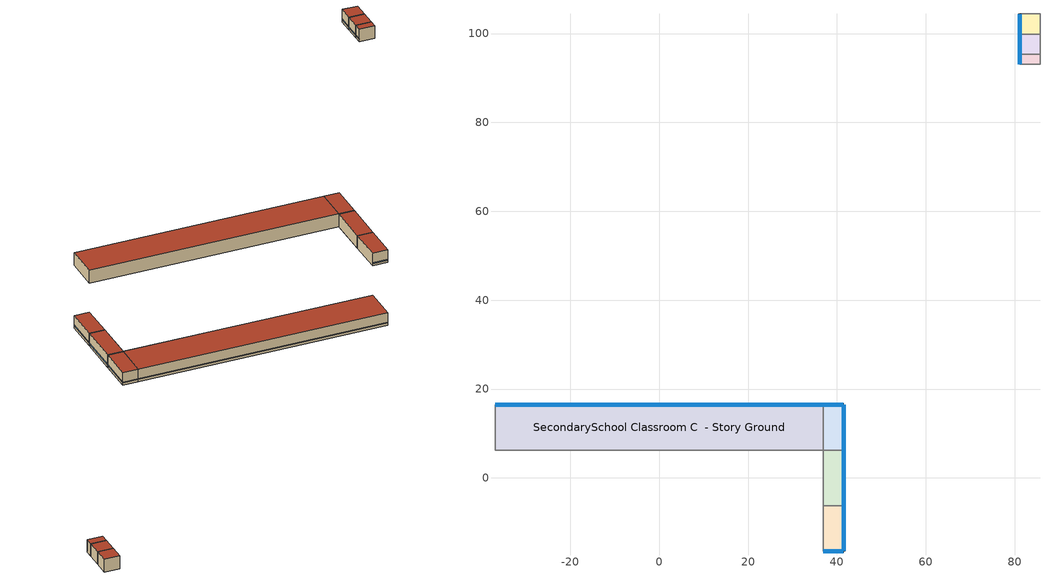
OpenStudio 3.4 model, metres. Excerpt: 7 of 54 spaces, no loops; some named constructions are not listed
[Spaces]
SecondarySchool Classroom C  - Story Ground
 floor ground (Foundation F 126 Perim 7388 Area 75686): -36.94,6.23 -36.94,16.47 36.94,16.47 36.94,6.23 z0
 wall outside: 36.94,16.47 -36.94,16.47 z0:3.96
 wall to SecondarySchool Classroom C end_a - Story Ground: -36.94,16.47 -36.94,6.23 z0:3.96
 wall to SecondarySchool Classroom C end_b - Story Ground: 36.94,6.23 36.94,16.47 z0:3.96
 wall to SecondarySchool Corridor B  - Story Ground: -36.94,6.23 36.94,6.23 z0:3.96
 window (Window U-1.01 SHGC 0.74): 36.92,16.47 -36.92,16.47 z0.76:1
 roof outside: 36.94,6.23 36.94,16.47 -36.94,16.47 -36.94,6.23 z3.96
SecondarySchool Classroom A end_b - Story Ground
 floor ground (Foundation F 126 Perim 1482 Area 4684): 36.94,-16.47 36.94,-6.23 41.51,-6.23 41.51,-16.47 z0
 wall outside: 36.94,-16.47 41.51,-16.47 41.51,-6.23 z0:3.96
 wall to SecondarySchool Classroom A  - Story Ground: 36.94,-6.23 36.94,-16.47 z0:3.96
 wall to SecondarySchool Corridor B end_b - Story Ground: 41.51,-6.23 36.94,-6.23 z0:3.96
 window (Window U-1.01 SHGC 0.74): 36.97,-16.47 41.49,-16.47 / 41.51,-16.44 41.51,-6.25 z0.76:1
 roof outside: 41.51,-16.47 41.51,-6.23 36.94,-6.23 36.94,-16.47 z3.96
SecondarySchool Corridor B end_b - Story Ground
 floor ground (Foundation F 126 Perim 1245 Area 5693): 36.94,-6.23 36.94,6.23 41.51,6.23 41.51,-6.23 z0
 wall outside: 41.51,-6.23 41.51,6.23 z0:3.96
 wall to SecondarySchool Corridor B  - Story Ground: 36.94,6.23 36.94,-6.23 z0:3.96
 wall to SecondarySchool Classroom C end_b - Story Ground: 41.51,6.23 36.94,6.23 z0:3.96
 window (Window U-1.01 SHGC 0.74): 41.51,-6.2 41.51,6.2 z0.76:1
 roof outside: 41.51,-6.23 41.51,6.23 36.94,6.23 36.94,-6.23 z3.96
SecondarySchool Classroom C end_b - Story Ground
 floor ground (Foundation F 126 Perim 1482 Area 4684): 36.94,6.23 36.94,16.47 41.51,16.47 41.51,6.23 z0
 wall outside: 41.51,6.23 41.51,16.47 36.94,16.47 z0:3.96
 window (Window U-1.01 SHGC 0.74): 41.49,16.47 36.97,16.47 / 41.51,6.25 41.51,16.44 z0.76:1
 roof outside: 41.51,6.23 41.51,16.47 36.94,16.47 36.94,6.23 z3.96
SecondarySchool Kitchen C  - Story Ground
 floor ground (Foundation F 126 Perim 233 Area 1064): 85.71,93.05 81.14,93.05 81.14,95.37 85.71,95.37 z0
 wall outside: 81.14,95.37 81.14,93.05 z0:3.96
 wall to SecondarySchool Classroom C  - Story Ground 1: 81.14,93.05 85.71,93.05 z0:3.96
 wall to SecondarySchool Lobby C  - Story Ground: 85.71,95.37 81.14,95.37 z0:3.96
 wall to SecondarySchool Kitchen B  - Story Ground: 85.71,93.05 85.71,95.37 z0:3.96
 window (Window U-1.01 SHGC 0.74): 81.14,95.35 81.14,93.07 z0.76:1.01
 roof outside: 85.71,95.37 81.14,95.37 81.14,93.05 85.71,93.05 z3.96
SecondarySchool Lobby C  - Story Ground
 floor ground (Foundation F 126 Perim 453 Area 207): 85.71,95.37 81.14,95.37 81.14,99.9 85.71,99.9 z0
 wall outside: 81.14,99.9 81.14,95.37 z0:3.96
 wall to SecondarySchool Restroom C  - Story Ground: 85.71,99.9 81.14,99.9 z0:3.96
 wall to SecondarySchool Lobby B  - Story Ground: 85.71,95.37 85.71,99.9 z0:3.96
 window (Window U-1.01 SHGC 0.74): 81.14,99.88 81.14,95.4 z0.76:1
 roof outside: 85.71,99.9 81.14,99.9 81.14,95.37 85.71,95.37 z3.96
SecondarySchool Restroom C  - Story Ground
 floor ground (Foundation F 126 Perim 453 Area 207): 85.71,99.9 81.14,99.9 81.14,104.43 85.71,104.43 z0
 wall outside: 81.14,104.43 81.14,99.9 z0:3.96
 wall to SecondarySchool Cafeteria C  - Story Ground: 85.71,104.43 81.14,104.43 z0:3.96
 wall to SecondarySchool Restroom B  - Story Ground: 85.71,99.9 85.71,104.43 z0:3.96
 window (Window U-1.01 SHGC 0.74): 81.14,104.4 81.14,99.93 z0.76:1
 roof outside: 85.71,104.43 81.14,104.43 81.14,99.9 85.71,99.9 z3.96
[Schedule:Day]
Clothing Schedule Default Winter Clothes; Education_School BLDG_LIGHT_EndUseData Summer Design Day; Education_School BLDG_EQUIP_EndUseData Summer Design Day: 24, 0, 1
Clothing Schedule Summer Clothes: 24, 0, 0.5
Air Velocity Schedule Default: 24, 0, 0.2
Work Efficiency Schedule Default; SecondarySchool Auditorium Occ Winter Design Day; Education_School BLDG_LIGHT_EndUseData Winter Design Day; Education_School BLDG_EQUIP_EndUseData Winter Design Day; SecondarySchool Bldg Occ Winter Design Day; SecondarySchool Gym Occ Winter Design Day: 24, 0, 0
SecondarySchool Auditorium Occ Default; SecondarySchool Auditorium Occ Wkdy Day: Yes, 5, 0, 0, 5, 10, 0.0104167, 5, 20, 0.0208333, 5, 30, 0.03125, 5, 40, 0.0416667, 5, 50, 0.0520833, 6, 0, 0.0625, 6, 10, 0.0729167, 6, 20, 0.0833333, 6, 30, 0.09375, 6, 40, 0.104167, 6, 50, 0.114583, 7, 0, 0.125, 7, 10, 0.135417, 7, 20, 0.145833, 7, 30, 0.15625, 7, 40, 0.166667, 7, 50, 0.177083, 8, 0, 0.1875, 8, 10, 0.197917, 8, 20, 0.208333, 8, 30, 0.21875, 8, 40, 0.229167, 8, 50, 0.239583, 9, 0, 0.25, 12, 52, 0.25, 13, 2, 0.308333, 13, 12, 0.366667, 13, 22, 0.425, 13, 32, 0.483333, 13, 42, 0.541667, 13, 52, 0.6, 14, 2, 0.658333, 14, 12, 0.716667, 14, 22, 0.775, 14, 32, 0.833333, 14, 42, 0.891667, 14, 52, 0.95, 15, 2, 0.874444, 15, 12, 0.798889, 15, 22, 0.723333, 15, 32, 0.647778, 15, 42, 0.572222, 15, 52, 0.496667, 16, 2, 0.421111, 16, 12, 0.345556, 16, 22, 0.27, 16, 32, 0.194444, 16, 42, 0.118889, 16, 45, 0.1, 17, 15, 0.1, 17, 25, 0.0944444, 17, 35, 0.0888889, 17, 45, 0.0833333, 17, 55, 0.0777778, 18, 5, 0.0722222, 18, 15, 0.0666667, 18, 25, 0.0611111, 18, 35, 0.0555556, 18, 45, 0.05, 18, 55, 0.0444444, 19, 5, 0.0388889, 19, 15, 0.0333333, 19, 25, 0.0277778, 19, 35, 0.0222222, 19, 45, 0.0166667, 19, 55, 0.0111111, 20, 5, 0.00555556, 20, 15, 0, 24, 0, 0
SecondarySchool Auditorium Occ Summer Design Day: 8, 0, 0, 17, 0, 0.15, 19, 0, 0.35, 24, 0, 0
SecondarySchool Auditorium Occ Wkdy|SmrDsn Day: Yes, 5, 0, 0, 5, 10, 0.00625, 5, 20, 0.0125, 5, 30, 0.01875, 5, 40, 0.025, 5, 50, 0.03125, 6, 0, 0.0375, 6, 10, 0.04375, 6, 20, 0.05, 6, 30, 0.05625, 6, 40, 0.0625, 6, 50, 0.06875, 7, 0, 0.075, 7, 10, 0.08125, 7, 20, 0.0875, 7, 30, 0.09375, 7, 40, 0.1, 7, 50, 0.10625, 8, 0, 0.1125, 8, 10, 0.11875, 8, 20, 0.125, 8, 30, 0.13125, 8, 40, 0.1375, 8, 50, 0.14375, 9, 0, 0.15, 14, 52, 0.15, 15, 2, 0.167778, 15, 12, 0.185556, 15, 22, 0.203333, 15, 32, 0.221111, 15, 42, 0.238889, 15, 52, 0.256667, 16, 2, 0.274444, 16, 12, 0.292222, 16, 22, 0.31, 16, 32, 0.327778, 16, 42, 0.345556, 16, 45, 0.35, 16, 55, 0.320833, 17, 5, 0.291667, 17, 15, 0.2625, 17, 25, 0.233333, 17, 35, 0.204167, 17, 45, 0.175, 17, 55, 0.145833, 18, 5, 0.116667, 18, 15, 0.0875, 18, 25, 0.0583333, 18, 35, 0.0291667, 18, 45, 0, 24, 0, 0
SecondarySchool Auditorium Occ Wknd Day; SecondarySchool Auditorium Occ Wknd Day 1; SecondarySchool Auditorium Occ Wknd Day 2; SecondarySchool Bldg Occ Wknd Day; SecondarySchool Bldg Occ Wknd Day 1; SecondarySchool Bldg Occ Wknd Day 2; SecondarySchool Gym Occ Wknd Day; SecondarySchool Gym Occ Wknd Day 1; SecondarySchool Gym Occ Wknd Day 2: Yes, 7, 30, 0, 24, 0, 0
SecondarySchool Activity Default: Yes, 24, 0, 120
SecondarySchool Activity Winter Design Day; SecondarySchool Activity Summer Design Day: 24, 0, 120
Education_School BLDG_LIGHT_EndUseData Default: Yes, 0, 5, 0.122181, 0, 15, 0.122113, 0, 25, 0.122065, 0, 35, 0.122017, 0, 45, 0.121969, 0, 55, 0.121921, 1, 5, 0.121873, 1, 15, 0.121825, 1, 25, 0.121777, 1, 30, 0.121753, 1, 40, 0.121853, 1, 50, 0.121952, 2, 0, 0.122052, 2, 9, 0.122152, 2, 19, 0.122251, 2, 29, 0.122351, 2, 30, 0.122351, 2, 39, 0.122389, 2, 49, 0.122427, 2, 59, 0.122465, 3, 9, 0.122503, 3, 19, 0.122542, 3, 29, 0.12258, 3, 30, 0.12258, 3, 39, 0.125478, 3, 49, 0.128376, 3, 59, 0.131274, 4, 9, 0.134172, 4, 19, 0.13707, 4, 30, 0.139968, 4, 40, 0.154908, 4, 50, 0.169849, 5, 0, 0.18479, 5, 10, 0.199731, 5, 20, 0.214671, 5, 30, 0.229612, 5, 40, 0.263895, 5, 50, 0.298178, 6, 0, 0.332461, 6, 10, 0.366744, 6, 20, 0.401027, 6, 30, 0.43531, 6, 40, 0.462104, 6, 50, 0.488899, 7, 0, 0.515694, 7, 10, 0.542488, 7, 20, 0.569283, 7, 30, 0.596078, 7, 40, 0.598316, 7, 50, 0.600555, 8, 0, 0.602794, 8, 9, 0.605033, 8, 19, 0.607272, 8, 29, 0.609511, 8, 30, 0.609511, 8, 39, 0.617382, 8, 49, 0.625254, 8, 59, 0.633125, 9, 9, 0.640997, 9, 19, 0.648868, 9, 29, 0.65674, 9, 30, 0.65674, 9, 39, 0.653466, 9, 49, 0.650191, 9, 59, 0.646917, 10, 9, 0.643643, 10, 19, 0.640369, 10, 22, 0.63955, 10, 32, 0.639909, 10, 42, 0.640268, 10, 52, 0.640627, 11, 2, 0.640987, 11, 12, 0.641346, 11, 22, 0.641705, 11, 32, 0.640977, 11, 42, 0.640248, 11, 52, 0.63952, 12, 2, 0.638792, 12, 12, 0.638063, 12, 22, 0.637335, 12, 32, 0.631651, 12, 42, 0.625967, 12, 52, 0.620283, 13, 2, 0.614599, 13, 12, 0.608915, 13, 22, 0.603231, 13, 32, 0.593484, 13, 42, 0.583736, 13, 52, 0.573989, 14, 2, 0.564241, 14, 12, 0.554494, 14, 22, 0.544746, 14, 32, 0.529291, 14, 42, 0.513836, 14, 52, 0.498381, 15, 2, 0.482926, 15, 12, 0.467471, 15, 22, 0.452016, 15, 32, 0.444642, 15, 42, 0.437267, 15, 52, 0.429893, 16, 2, 0.422519, 16, 12, 0.415144, 16, 22, 0.40777, 16, 32, 0.402402, 16, 42, 0.397034, 16, 52, 0.391666, 17, 2, 0.386297, 17, 12, 0.380929, 17, 15, 0.379587, 17, 25, 0.364045, 17, 35, 0.348504, 17, 45, 0.332962, 17, 55, 0.31742, 18, 5, 0.301878, 18, 15, 0.286336, 18, 25, 0.279334, 18, 35, 0.272332, 18, 45, 0.26533, 18, 55, 0.258328, 19, 5, 0.251326, 19, 15, 0.244324, 19, 25, 0.234621, 19, 35, 0.224919, 19, 45, 0.215216, 19, 55, 0.205513, 20, 5, 0.19581, 20, 15, 0.186107, 20, 25, 0.17572, 20, 35, 0.165333, 20, 45, 0.154947, 20, 55, 0.14456, 21, 5, 0.134173, 21, 15, 0.123786, 21, 25, 0.123601, 21, 35, 0.123416, 21, 45, 0.123231, 21, 55, 0.123046, 22, 5, 0.122861, 22, 15, 0.122676, 22, 25, 0.12265, 22, 35, 0.122624, 22, 45, 0.122598, 22, 55, 0.122572, 23, 5, 0.122546, 23, 15, 0.12252, 23, 25, 0.122453, 23, 35, 0.122385, 23, 45, 0.122317, 23, 55, 0.122249, 24, 0, 0.122181
Education_School BLDG_LIGHT_EndUseData Sat Day; Education_School BLDG_LIGHT_EndUseData Sat Day 2: Yes, 0, 10, 0.273519, 0, 20, 0.272717, 0, 30, 0.271915, 0, 40, 0.271113, 0, 49, 0.270311, 0, 59, 0.269508, 1, 0, 0.269508, 1, 9, 0.269568, 1, 10, 0.269526, 1, 19, 0.269577, 1, 20, 0.269544, 1, 30, 0.269585, 1, 40, 0.269594, 1, 50, 0.269602, 2, 0, 0.269614, 2, 9, 0.269667, 2, 19, 0.26972, 2, 29, 0.269773, 2, 39, 0.269826, 2, 49, 0.269879, 2, 59, 0.269932, 3, 0, 0.269932, 3, 9, 0.269671, 3, 19, 0.26968, 3, 29, 0.269688, 3, 39, 0.269697, 3, 49, 0.269706, 3, 59, 0.269714, 4, 0, 0.269665, 4, 9, 0.269723, 4, 10, 0.269641, 4, 19, 0.269731, 4, 20, 0.269618, 4, 29, 0.26974, 4, 30, 0.269594, 4, 39, 0.269749, 4, 40, 0.26957, 4, 49, 0.269757, 4, 50, 0.269547, 5, 0, 0.269523, 5, 10, 0.2691, 5, 20, 0.268677, 5, 30, 0.268253, 5, 40, 0.26783, 5, 50, 0.267407, 6, 0, 0.269817, 6, 10, 0.269826, 6, 20, 0.269835, 6, 30, 0.269843, 6, 40, 0.269852, 6, 50, 0.26986, 7, 0, 0.269869, 7, 10, 0.269877, 7, 20, 0.269886, 7, 30, 0.269895, 7, 40, 0.269903, 7, 50, 0.269912, 8, 0, 0.26992, 8, 9, 0.266686, 8, 10, 0.269929, 8, 19, 0.26662, 8, 20, 0.269938, 8, 29, 0.266554, 8, 30, 0.269946, 8, 39, 0.266488, 8, 40, 0.269955, 8, 49, 0.266422, 8, 50, 0.269963, 8, 59, 0.266356, 9, 0, 0.269972, 9, 9, 0.26645, 9, 10, 0.269981, 9, 19, 0.266543, 9, 20, 0.269989, 9, 29, 0.266636, 9, 30, 0.269998, 9, 39, 0.270006, 9, 49, 0.270015, 9, 59, 0.270024, 10, 0, 0.266916, 10, 9, 0.270032, 10, 19, 0.270041, 10, 29, 0.270049, 10, 39, 0.270058, 10, 49, 0.270067, 10, 59, 0.270075, 11, 9, 0.270084, 11, 19, 0.270092, 11, 29, 0.270101, 11, 39, 0.27011, 11, 49, 0.270118, 11, 59, 0.270127, 12, 9, 0.270135, 12, 19, 0.270144, 12, 29, 0.270152, 12, 39, 0.270161, 12, 49, 0.27017, 12, 59, 0.270178, 13, 9, 0.270187, 13, 19, 0.270195, 13, 29, 0.270204, 13, 39, 0.270213, 13, 49, 0.270221, 13, 59, 0.27023, 14, 9, 0.270238, 14, 19, 0.270247, 14, 29, 0.270256, 14, 39, 0.270264, 14, 49, 0.270273, 14, 59, 0.270281, 15, 9, 0.27029, 15, 19, 0.270299, 15, 29, 0.270307, 15, 39, 0.270316, 15, 49, 0.270324, 15, 59, 0.270333, 16, 0, 0.270333, 16, 10, 0.271703, 16, 20, 0.273074, 16, 30, 0.274444, 16, 40, 0.275815, 16, 50, 0.277185, 17, 0, 0.278556, 17, 10, 0.281455, 17, 20, 0.284354, 17, 30, 0.287253, 17, 40, 0.290153, 17, 50, 0.293052, 18, 0, 0.295951, 18, 10, 0.295727, 18, 20, 0.295502, 18, 30, 0.295278, 18, 40, 0.295053, 18, 50, 0.294829, 19, 0, 0.294604, 19, 10, 0.293573, 19, 20, 0.292541, 19, 30, 0.291509, 19, 40, 0.290478, 19, 50, 0.289446, 20, 0, 0.288414, 20, 10, 0.287929, 20, 20, 0.287444, 20, 30, 0.286958, 20, 40, 0.286473, 20, 50, 0.285988, 21, 0, 0.285502, 21, 10, 0.284543, 21, 20, 0.283585, 21, 30, 0.282626, 21, 40, 0.281667, 21, 50, 0.280708, 22, 0, 0.27975, 22, 10, 0.279266, 22, 20, 0.278782, 22, 30, 0.278298, 22, 40, 0.277814, 22, 50, 0.27733, 23, 0, 0.276846, 23, 10, 0.276425, 23, 20, 0.276004, 23, 30, 0.275584, 23, 40, 0.275163, 23, 50, 0.274742, 24, 0, 0.274322
Education_School BLDG_LIGHT_EndUseData Sat Day 1: Yes, 0, 10, 0.234014, 0, 20, 0.233182, 0, 30, 0.23235, 0, 40, 0.231518, 0, 49, 0.230686, 0, 59, 0.229854, 1, 0, 0.229854, 1, 9, 0.225782, 1, 10, 0.230587, 1, 19, 0.225772, 1, 20, 0.231321, 1, 30, 0.225763, 1, 40, 0.225753, 1, 50, 0.225744, 2, 0, 0.234254, 2, 9, 0.234745, 2, 19, 0.235235, 2, 29, 0.235725, 2, 39, 0.236215, 2, 49, 0.236705, 2, 59, 0.237195, 3, 0, 0.237195, 3, 9, 0.225667, 3, 19, 0.225657, 3, 29, 0.225648, 3, 39, 0.225638, 3, 49, 0.225628, 3, 59, 0.225619, 4, 0, 0.234597, 4, 9, 0.225609, 4, 10, 0.234115, 4, 19, 0.2256, 4, 20, 0.233634, 4, 29, 0.22559, 4, 30, 0.233153, 4, 39, 0.22558, 4, 40, 0.232672, 4, 49, 0.225571, 4, 50, 0.23219, 5, 0, 0.231709, 5, 10, 0.230431, 5, 20, 0.229152, 5, 30, 0.227873, 5, 40, 0.226595, 5, 50, 0.225316, 6, 0, 0.225504, 6, 10, 0.225494, 6, 20, 0.225484, 6, 30, 0.225475, 6, 40, 0.225465, 6, 50, 0.225456, 7, 0, 0.225446, 7, 10, 0.225436, 7, 20, 0.225427, 7, 30, 0.225417, 7, 40, 0.225408, 7, 50, 0.225398, 8, 0, 0.225388, 8, 9, 0.219614, 8, 10, 0.225379, 8, 19, 0.219622, 8, 20, 0.225369, 8, 29, 0.21963, 8, 30, 0.22536, 8, 39, 0.219638, 8, 40, 0.22535, 8, 49, 0.219646, 8, 50, 0.225341, 8, 59, 0.219655, 9, 0, 0.225331, 9, 9, 0.219655, 9, 10, 0.225321, 9, 19, 0.219656, 9, 20, 0.225312, 9, 29, 0.219657, 9, 30, 0.225302, 9, 39, 0.225293, 9, 49, 0.225283, 9, 59, 0.225273, 10, 0, 0.219659, 10, 9, 0.225264, 10, 19, 0.225254, 10, 29, 0.225245, 10, 39, 0.225235, 10, 49, 0.225225, 10, 59, 0.225216, 11, 9, 0.225206, 11, 19, 0.225197, 11, 29, 0.225187, 11, 39, 0.225177, 11, 49, 0.225168, 11, 59, 0.225158, 12, 9, 0.225149, 12, 19, 0.225139, 12, 29, 0.225129, 12, 39, 0.22512, 12, 49, 0.22511, 12, 59, 0.225101, 13, 9, 0.225091, 13, 19, 0.225081, 13, 29, 0.225072, 13, 39, 0.225062, 13, 49, 0.225053, 13, 59, 0.225043, 14, 9, 0.225033, 14, 19, 0.225024, 14, 29, 0.225014, 14, 39, 0.225005, 14, 49, 0.224995, 14, 59, 0.224986, 15, 9, 0.224976, 15, 19, 0.224966, 15, 29, 0.224957, 15, 39, 0.224947, 15, 49, 0.224938, 15, 59, 0.224928, 16, 0, 0.224928, 16, 10, 0.226263, 16, 20, 0.227597, 16, 30, 0.228932, 16, 40, 0.230267, 16, 50, 0.231601, 17, 0, 0.232936, 17, 10, 0.234182, 17, 20, 0.235428, 17, 30, 0.236673, 17, 40, 0.237919, 17, 50, 0.239165, 18, 0, 0.240411, 18, 10, 0.24099, 18, 20, 0.241569, 18, 30, 0.242148, 18, 40, 0.242727, 18, 50, 0.243306, 19, 0, 0.243885, 19, 10, 0.243907, 19, 20, 0.243929, 19, 30, 0.24395, 19, 40, 0.243972, 19, 50, 0.243994, 20, 0, 0.244015, 20, 10, 0.243209, 20, 20, 0.242403, 20, 30, 0.241596, 20, 40, 0.24079, 20, 50, 0.239984, 21, 0, 0.239177, 21, 10, 0.23926, 21, 20, 0.239342, 21, 30, 0.239424, 21, 40, 0.239506, 21, 50, 0.239588, 22, 0, 0.239671, 22, 10, 0.239993, 22, 20, 0.240315, 22, 30, 0.240637, 22, 40, 0.240959, 22, 50, 0.241281, 23, 0, 0.241603, 23, 10, 0.240477, 23, 20, 0.239351, 23, 30, 0.238225, 23, 40, 0.237099, 23, 50, 0.235973, 24, 0, 0.234846
Education_School BLDG_LIGHT_EndUseData Sun Day; Education_School BLDG_LIGHT_EndUseData Sun Day 2: Yes, 0, 10, 0.154498, 0, 20, 0.154656, 0, 30, 0.154814, 0, 40, 0.154971, 0, 49, 0.155129, 0, 59, 0.155287, 1, 0, 0.155287, 1, 9, 0.152202, 1, 10, 0.155847, 1, 19, 0.152188, 1, 20, 0.156407, 1, 30, 0.152175, 1, 40, 0.152161, 1, 50, 0.152147, 2, 0, 0.158648, 2, 9, 0.159308, 2, 19, 0.159968, 2, 29, 0.160628, 2, 39, 0.161289, 2, 49, 0.161949, 2, 59, 0.162609, 3, 0, 0.162609, 3, 9, 0.152038, 3, 19, 0.152024, 3, 29, 0.152011, 3, 39, 0.151997, 3, 49, 0.151983, 3, 59, 0.15197, 4, 0, 0.157349, 4, 9, 0.151956, 4, 10, 0.156837, 4, 19, 0.151942, 4, 20, 0.156326, 4, 29, 0.151929, 4, 30, 0.155814, 4, 39, 0.151915, 4, 40, 0.155302, 4, 49, 0.151901, 4, 50, 0.154791, 5, 0, 0.154279, 5, 10, 0.153101, 5, 20, 0.151922, 5, 30, 0.150744, 5, 40, 0.149566, 5, 50, 0.148387, 6, 0, 0.151806, 6, 10, 0.151792, 6, 20, 0.151779, 6, 30, 0.151765, 6, 40, 0.151751, 6, 50, 0.151738, 7, 0, 0.151724, 7, 10, 0.15171, 7, 20, 0.151697, 7, 30, 0.151683, 7, 40, 0.151669, 7, 50, 0.151656, 8, 0, 0.151642, 8, 9, 0.147707, 8, 10, 0.151628, 8, 19, 0.147435, 8, 20, 0.151615, 8, 29, 0.147164, 8, 30, 0.151601, 8, 39, 0.146892, 8, 40, 0.151587, 8, 49, 0.14662, 8, 50, 0.151574, 8, 59, 0.146348, 9, 0, 0.15156, 9, 9, 0.146357, 9, 10, 0.151546, 9, 19, 0.146365, 9, 20, 0.151533, 9, 29, 0.146374, 9, 30, 0.151519, 9, 39, 0.151505, 9, 49, 0.151492, 9, 59, 0.151478, 10, 0, 0.146399, 10, 9, 0.151464, 10, 19, 0.151451, 10, 29, 0.151437, 10, 39, 0.151423, 10, 49, 0.15141, 10, 59, 0.151396, 11, 9, 0.151382, 11, 19, 0.151369, 11, 29, 0.151355, 11, 39, 0.151342, 11, 49, 0.151328, 11, 59, 0.151314, 12, 9, 0.151301, 12, 19, 0.151287, 12, 29, 0.151273, 12, 39, 0.15126, 12, 49, 0.151246, 12, 59, 0.151232, 13, 9, 0.151219, 13, 19, 0.151205, 13, 29, 0.151191, 13, 39, 0.151178, 13, 49, 0.151164, 13, 59, 0.15115, 14, 9, 0.151137, 14, 19, 0.151123, 14, 29, 0.151109, 14, 39, 0.151096, 14, 49, 0.151082, 14, 59, 0.151068, 15, 9, 0.151055, 15, 19, 0.151041, 15, 29, 0.151027, 15, 39, 0.151014, 15, 49, 0.151, 15, 59, 0.150986, 16, 0, 0.150986, 16, 10, 0.150972, 16, 20, 0.150957, 16, 30, 0.150943, 16, 40, 0.150928, 16, 50, 0.150914, 17, 0, 0.150899, 17, 10, 0.151319, 17, 20, 0.151738, 17, 30, 0.152157, 17, 40, 0.152576, 17, 50, 0.152995, 18, 0, 0.153414, 18, 10, 0.153543, 18, 20, 0.153672, 18, 30, 0.1538, 18, 40, 0.153929, 18, 50, 0.154058, 19, 0, 0.154186, 19, 10, 0.154181, 19, 20, 0.154175, 19, 30, 0.154169, 19, 40, 0.154163, 19, 50, 0.154158, 20, 0, 0.154152, 20, 10, 0.154074, 20, 20, 0.153996, 20, 30, 0.153919, 20, 40, 0.153841, 20, 50, 0.153763, 21, 0, 0.153685, 21, 10, 0.15338, 21, 20, 0.153074, 21, 30, 0.152768, 21, 40, 0.152462, 21, 50, 0.152156, 22, 0, 0.151851, 22, 10, 0.152083, 22, 20, 0.152315, 22, 30, 0.152548, 22, 40, 0.15278, 22, 50, 0.153012, 23, 0, 0.153245, 23, 10, 0.153427, 23, 20, 0.15361, 23, 30, 0.153793, 23, 40, 0.153975, 23, 50, 0.154158, 24, 0, 0.154341
Education_School BLDG_LIGHT_EndUseData Sun Day 1: Yes, 0, 10, 0.204866, 0, 20, 0.20539, 0, 30, 0.205915, 0, 40, 0.20644, 0, 49, 0.206965, 0, 59, 0.20749, 1, 0, 0.20749, 1, 9, 0.192069, 1, 10, 0.208043, 1, 19, 0.19207, 1, 20, 0.208596, 1, 30, 0.19207, 1, 40, 0.19207, 1, 50, 0.19207, 2, 0, 0.21081, 2, 9, 0.211207, 2, 19, 0.211604, 2, 29, 0.212001, 2, 39, 0.212398, 2, 49, 0.212795, 2, 59, 0.213192, 3, 0, 0.213192, 3, 9, 0.192071, 3, 19, 0.192071, 3, 29, 0.192072, 3, 39, 0.192072, 3, 49, 0.192072, 3, 59, 0.192072, 4, 0, 0.211269, 4, 9, 0.192072, 4, 10, 0.210839, 4, 19, 0.192072, 4, 20, 0.21041, 4, 29, 0.192072, 4, 30, 0.20998, 4, 39, 0.192073, 4, 40, 0.20955, 4, 49, 0.192073, 4, 50, 0.20912, 5, 0, 0.208691, 5, 10, 0.206976, 5, 20, 0.205262, 5, 30, 0.203548, 5, 40, 0.201833, 5, 50, 0.200119, 6, 0, 0.192074, 6, 10, 0.192074, 6, 20, 0.192074, 6, 30, 0.192074, 6, 40, 0.192074, 6, 50, 0.192075, 7, 0, 0.192075, 7, 10, 0.192075, 7, 20, 0.192075, 7, 30, 0.192075, 7, 40, 0.192075, 7, 50, 0.192076, 8, 0, 0.192076, 8, 9, 0.192612, 8, 10, 0.192076, 8, 19, 0.192515, 8, 20, 0.192076, 8, 29, 0.192419, 8, 30, 0.192076, 8, 39, 0.192322, 8, 40, 0.192076, 8, 49, 0.192226, 8, 50, 0.192076, 8, 59, 0.192129, 9, 0, 0.192077, 9, 9, 0.192117, 9, 10, 0.192077, 9, 19, 0.192106, 9, 20, 0.192077, 9, 29, 0.192094, 9, 30, 0.192077, 9, 39, 0.192077, 9, 49, 0.192077, 9, 59, 0.192078, 10, 0, 0.19206, 10, 9, 0.192078, 10, 19, 0.192078, 10, 29, 0.192078, 10, 39, 0.192078, 10, 49, 0.192078, 10, 59, 0.192078, 11, 9, 0.192079, 11, 19, 0.192079, 11, 29, 0.192079, 11, 39, 0.192079, 11, 49, 0.192079, 11, 59, 0.192079, 12, 9, 0.19208, 12, 19, 0.19208, 12, 29, 0.19208, 12, 39, 0.19208, 12, 49, 0.19208, 12, 59, 0.19208, 13, 9, 0.19208, 13, 19, 0.192081, 13, 29, 0.192081, 13, 39, 0.192081, 13, 49, 0.192081, 13, 59, 0.192081, 14, 9, 0.192081, 14, 19, 0.192082, 14, 29, 0.192082, 14, 39, 0.192082, 14, 49, 0.192082, 14, 59, 0.192082, 15, 9, 0.192082, 15, 19, 0.192082, 15, 29, 0.192083, 15, 39, 0.192083, 15, 49, 0.192083, 15, 59, 0.192083, 16, 0, 0.192083, 16, 10, 0.192048, 16, 20, 0.192013, 16, 30, 0.191978, 16, 40, 0.191943, 16, 50, 0.191908, 17, 0, 0.191872, 17, 10, 0.191971, 17, 20, 0.192069, 17, 30, 0.192168, 17, 40, 0.192266, 17, 50, 0.192364, 18, 0, 0.192463, 18, 10, 0.192984, 18, 20, 0.193506, 18, 30, 0.194027, 18, 40, 0.194548, 18, 50, 0.19507, 19, 0, 0.195591, 19, 10, 0.195919, 19, 20, 0.196247, 19, 30, 0.196575, 19, 40, 0.196903, 19, 50, 0.197231, 20, 0, 0.197559, 20, 10, 0.197718, 20, 20, 0.197876, 20, 30, 0.198035, 20, 40, 0.198194, 20, 50, 0.198352, 21, 0, 0.198511, 21, 10, 0.198883, 21, 20, 0.199255, 21, 30, 0.199627, 21, 40, 0.199999, 21, 50, 0.200371, 22, 0, 0.200743, 22, 10, 0.201497, 22, 20, 0.202251, 22, 30, 0.203005, 22, 40, 0.203759, 22, 50, 0.204513, 23, 0, 0.205268, 23, 10, 0.205113, 23, 20, 0.204959, 23, 30, 0.204804, 23, 40, 0.20465, 23, 50, 0.204495, 24, 0, 0.204341
Education_School BLDG_LIGHT_EndUseData Wkdy Day: Yes, 0, 5, 0.360552, 0, 15, 0.360567, 0, 25, 0.360495, 0, 35, 0.360422, 0, 45, 0.36035, 0, 55, 0.360278, 1, 5, 0.360205, 1, 15, 0.360133, 1, 25, 0.36006, 1, 30, 0.360024, 1, 40, 0.360004, 1, 50, 0.359984, 2, 0, 0.359965, 2, 9, 0.359945, 2, 19, 0.359925, 2, 29, 0.359906, 2, 30, 0.359906, 2, 39, 0.3598, 2, 49, 0.359695, 2, 59, 0.35959, 3, 9, 0.359485, 3, 19, 0.359379, 3, 29, 0.359274, 3, 30, 0.359274, 3, 39, 0.359657, 3, 49, 0.36004, 3, 59, 0.360422, 4, 9, 0.360805, 4, 19, 0.361188, 4, 30, 0.361571, 4, 40, 0.362557, 4, 50, 0.363544, 5, 0, 0.364531, 5, 10, 0.365517, 5, 20, 0.366504, 5, 30, 0.36749, 5, 40, 0.368326, 5, 50, 0.369162, 6, 0, 0.369999, 6, 10, 0.370835, 6, 20, 0.371671, 6, 30, 0.372507, 6, 40, 0.373834, 6, 50, 0.375161, 7, 0, 0.376488, 7, 10, 0.377815, 7, 20, 0.379142, 7, 30, 0.380469, 7, 40, 0.381736, 7, 50, 0.383003, 8, 0, 0.38427, 8, 9, 0.385537, 8, 19, 0.386805, 8, 29, 0.388072, 8, 30, 0.388072, 8, 39, 0.388814, 8, 49, 0.389556, 8, 59, 0.390298, 9, 9, 0.39104, 9, 19, 0.391782, 9, 29, 0.392525, 9, 30, 0.392525, 9, 39, 0.392956, 9, 49, 0.393387, 9, 59, 0.393818, 10, 9, 0.394249, 10, 19, 0.39468, 10, 22, 0.394788, 10, 32, 0.394974, 10, 42, 0.395159, 10, 52, 0.395344, 11, 2, 0.39553, 11, 12, 0.395715, 11, 22, 0.395901, 11, 32, 0.396312, 11, 42, 0.396723, 11, 52, 0.397134, 12, 2, 0.397545, 12, 12, 0.397955, 12, 22, 0.398366, 12, 32, 0.398504, 12, 42, 0.398642, 12, 52, 0.39878, 13, 2, 0.398918, 13, 12, 0.399056, 13, 22, 0.399193, 13, 32, 0.398603, 13, 42, 0.398012, 13, 52, 0.397421, 14, 2, 0.39683, 14, 12, 0.396239, 14, 22, 0.395648, 14, 32, 0.394362, 14, 42, 0.393076, 14, 52, 0.39179, 15, 2, 0.390504, 15, 12, 0.389218, 15, 22, 0.387932, 15, 32, 0.387262, 15, 42, 0.386592, 15, 52, 0.385922, 16, 2, 0.385252, 16, 12, 0.384582, 16, 22, 0.383912, 16, 32, 0.383948, 16, 42, 0.383984, 16, 52, 0.38402, 17, 2, 0.384055, 17, 12, 0.384091, 17, 15, 0.3841, 17, 25, 0.383239, 17, 35, 0.382378, 17, 45, 0.381516, 17, 55, 0.380655, 18, 5, 0.379793, 18, 15, 0.378932, 18, 25, 0.378007, 18, 35, 0.377082, 18, 45, 0.376157, 18, 55, 0.375232, 19, 5, 0.374307, 19, 15, 0.373382, 19, 25, 0.372655, 19, 35, 0.371929, 19, 45, 0.371202, 19, 55, 0.370475, 20, 5, 0.369748, 20, 15, 0.369022, 20, 25, 0.367789, 20, 35, 0.366556, 20, 45, 0.365322, 20, 55, 0.364089, 21, 5, 0.362856, 21, 15, 0.361623, 21, 25, 0.36143, 21, 35, 0.361236, 21, 45, 0.361042, 21, 55, 0.360849, 22, 5, 0.360655, 22, 15, 0.360462, 22, 25, 0.360464, 22, 35, 0.360467, 22, 45, 0.360469, 22, 55, 0.360471, 23, 5, 0.360474, 23, 15, 0.360476, 23, 25, 0.360491, 23, 35, 0.360507, 23, 45, 0.360522, 23, 55, 0.360537, 24, 0, 0.360552
Education_School BLDG_LIGHT_EndUseData Wkdy Day 1: Yes, 0, 5, 0.591118, 0, 15, 0.59111, 0, 25, 0.591104, 0, 35, 0.591098, 0, 45, 0.591092, 0, 55, 0.591087, 1, 5, 0.591081, 1, 15, 0.591075, 1, 25, 0.591069, 1, 30, 0.591066, 1, 40, 0.591078, 1, 50, 0.59109, 2, 0, 0.591103, 2, 9, 0.591115, 2, 19, 0.591127, 2, 29, 0.591139, 2, 30, 0.591139, 2, 39, 0.591144, 2, 49, 0.591149, 2, 59, 0.591153, 3, 9, 0.591158, 3, 19, 0.591163, 3, 29, 0.591167, 3, 30, 0.591167, 3, 39, 0.591523, 3, 49, 0.591879, 3, 59, 0.592235, 4, 9, 0.59259, 4, 19, 0.592946, 4, 30, 0.593302, 4, 40, 0.595136, 4, 50, 0.59697, 5, 0, 0.598804, 5, 10, 0.600638, 5, 20, 0.602472, 5, 30, 0.604307, 5, 40, 0.608515, 5, 50, 0.612724, 6, 0, 0.616932, 6, 10, 0.621141, 6, 20, 0.625349, 6, 30, 0.629558, 6, 40, 0.632847, 6, 50, 0.636136, 7, 0, 0.639425, 7, 10, 0.642715, 7, 20, 0.646004, 7, 30, 0.649293, 7, 40, 0.649568, 7, 50, 0.649843, 8, 0, 0.650118, 8, 9, 0.650393, 8, 19, 0.650667, 8, 29, 0.650942, 8, 30, 0.650942, 8, 39, 0.651908, 8, 49, 0.652875, 8, 59, 0.653841, 9, 9, 0.654807, 9, 19, 0.655774, 9, 29, 0.65674, 9, 30, 0.65674, 9, 39, 0.656338, 9, 49, 0.655936, 9, 59, 0.655534, 10, 9, 0.655132, 10, 19, 0.65473, 10, 22, 0.65463, 10, 32, 0.654674, 10, 42, 0.654718, 10, 52, 0.654762, 11, 2, 0.654806, 11, 12, 0.65485, 11, 22, 0.654894, 11, 32, 0.654805, 11, 42, 0.654716, 11, 52, 0.654626, 12, 2, 0.654537, 12, 12, 0.654447, 12, 22, 0.654358, 12, 32, 0.65366, 12, 42, 0.652962, 12, 52, 0.652265, 13, 2, 0.651567, 13, 12, 0.650869, 13, 22, 0.650171, 13, 32, 0.648975, 13, 42, 0.647778, 13, 52, 0.646582, 14, 2, 0.645385, 14, 12, 0.644188, 14, 22, 0.642992, 14, 32, 0.641095, 14, 42, 0.639197, 14, 52, 0.6373, 15, 2, 0.635403, 15, 12, 0.633506, 15, 22, 0.631608, 15, 32, 0.630703, 15, 42, 0.629798, 15, 52, 0.628893, 16, 2, 0.627987, 16, 12, 0.627082, 16, 22, 0.626177, 16, 32, 0.625518, 16, 42, 0.624859, 16, 52, 0.6242, 17, 2, 0.623541, 17, 12, 0.622882, 17, 15, 0.622717, 17, 25, 0.620809, 17, 35, 0.618901, 17, 45, 0.616994, 17, 55, 0.615086, 18, 5, 0.613178, 18, 15, 0.61127, 18, 25, 0.61041, 18, 35, 0.609551, 18, 45, 0.608691, 18, 55, 0.607832, 19, 5, 0.606972, 19, 15, 0.606113, 19, 25, 0.604921, 19, 35, 0.60373, 19, 45, 0.602539, 19, 55, 0.601348, 20, 5, 0.600157, 20, 15, 0.598966, 20, 25, 0.597691, 20, 35, 0.596416, 20, 45, 0.595141, 20, 55, 0.593866, 21, 5, 0.592591, 21, 15, 0.591316, 21, 25, 0.591293, 21, 35, 0.59127, 21, 45, 0.591247, 21, 55, 0.591225, 22, 5, 0.591202, 22, 15, 0.591179, 22, 25, 0.591176, 22, 35, 0.591173, 22, 45, 0.59117, 22, 55, 0.591167, 23, 5, 0.591163, 23, 15, 0.59116, 23, 25, 0.591152, 23, 35, 0.591144, 23, 45, 0.591135, 23, 55, 0.591127, 24, 0, 0.591118
Education_School BLDG_EQUIP_EndUseData Default: Yes, 0, 5, 0.305617, 0, 15, 0.315, 0, 25, 0.312987, 0, 35, 0.310973, 0, 45, 0.30896, 0, 55, 0.306947, 1, 5, 0.304933, 1, 15, 0.30292, 1, 25, 0.300907, 1, 30, 0.2999, 1, 40, 0.29345, 1, 50, 0.287, 2, 0, 0.28055, 2, 9, 0.2741, 2, 19, 0.26765, 2, 29, 0.2612, 2, 30, 0.2612, 2, 39, 0.259367, 2, 49, 0.257533, 2, 59, 0.2557, 3, 9, 0.253867, 3, 19, 0.252033, 3, 29, 0.2502, 3, 30, 0.2502, 3, 39, 0.25545, 3, 49, 0.2607, 3, 59, 0.26595, 4, 9, 0.2712, 4, 19, 0.27645, 4, 30, 0.2817, 4, 40, 0.295317, 4, 50, 0.308933, 5, 0, 0.32255, 5, 10, 0.336167, 5, 20, 0.349783, 5, 30, 0.3634, 5, 40, 0.3878, 5, 50, 0.4122, 6, 0, 0.4366, 6, 10, 0.461, 6, 20, 0.4854, 6, 30, 0.5098, 6, 40, 0.536917, 6, 50, 0.564033, 7, 0, 0.59115, 7, 10, 0.618267, 7, 20, 0.645383, 7, 30, 0.6725, 7, 40, 0.696833, 7, 50, 0.721167, 8, 0, 0.7455, 8, 9, 0.769833, 8, 19, 0.794167, 8, 29, 0.8185, 8, 30, 0.8185, 8, 39, 0.827833, 8, 49, 0.837167, 8, 59, 0.8465, 9, 9, 0.855833, 9, 19, 0.865167, 9, 29, 0.8745, 9, 30, 0.8745, 9, 39, 0.882938, 9, 49, 0.891376, 9, 59, 0.899814, 10, 9, 0.908252, 10, 19, 0.91669, 10, 22, 0.9188, 10, 32, 0.920517, 10, 42, 0.922233, 10, 52, 0.92395, 11, 2, 0.925667, 11, 12, 0.927383, 11, 22, 0.9291, 11, 32, 0.931767, 11, 42, 0.934433, 11, 52, 0.9371, 12, 2, 0.939767, 12, 12, 0.942433, 12, 22, 0.9451, 12, 32, 0.947167, 12, 42, 0.949233, 12, 52, 0.9513, 13, 2, 0.953367, 13, 12, 0.955433, 13, 22, 0.9575, 13, 32, 0.953283, 13, 42, 0.949067, 13, 52, 0.94485, 14, 2, 0.940633, 14, 12, 0.936417, 14, 22, 0.9322, 14, 32, 0.9178, 14, 42, 0.9034, 14, 52, 0.889, 15, 2, 0.8746, 15, 12, 0.8602, 15, 22, 0.8458, 15, 32, 0.82105, 15, 42, 0.7963, 15, 52, 0.77155, 16, 2, 0.7468, 16, 12, 0.72205, 16, 22, 0.6973, 16, 32, 0.668919, 16, 42, 0.640538, 16, 52, 0.612157, 17, 2, 0.583776, 17, 12, 0.555395, 17, 15, 0.5483, 17, 25, 0.528583, 17, 35, 0.508867, 17, 45, 0.48915, 17, 55, 0.469433, 18, 5, 0.449717, 18, 15, 0.43, 18, 25, 0.416767, 18, 35, 0.403533, 18, 45, 0.3903, 18, 55, 0.377067, 19, 5, 0.363833, 19, 15, 0.3506, 19, 25, 0.34385, 19, 35, 0.3371, 19, 45, 0.33035, 19, 55, 0.3236, 20, 5, 0.31685, 20, 15, 0.3101, 20, 25, 0.3076, 20, 35, 0.3051, 20, 45, 0.3026, 20, 55, 0.3001, 21, 5, 0.2976, 21, 15, 0.2951, 21, 25, 0.295158, 21, 35, 0.295217, 21, 45, 0.295275, 21, 55, 0.295333, 22, 5, 0.295392, 22, 15, 0.29545, 22, 25, 0.289325, 22, 35, 0.2832, 22, 45, 0.277075, 22, 55, 0.27095, 23, 5, 0.264825, 23, 15, 0.2587, 23, 25, 0.268083, 23, 35, 0.277467, 23, 45, 0.28685, 23, 55, 0.296233, 24, 0, 0.305617
Education_School BLDG_EQUIP_EndUseData Wkdy Day: Yes, 0, 5, 0.0195831, 0, 15, 0.0221135, 0, 25, 0.0198251, 0, 35, 0.0175368, 0, 45, 0.0152484, 0, 55, 0.0129601, 1, 5, 0.0106717, 1, 15, 0.00838333, 1, 25, 0.00609497, 1, 30, 0.00495079, 1, 40, 0.00412566, 1, 50, 0.00330052, 2, 0, 0.00247539, 2, 9, 0.00165026, 2, 19, 0.000825131, 2, 29, 0, 2, 30, 0, 2, 39, 0.00228286, 2, 49, 0.00456573, 2, 59, 0.00684859, 3, 9, 0.00913145, 3, 19, 0.0114143, 3, 29, 0.0136972, 3, 30, 0.0136972, 3, 39, 0.0193631, 3, 49, 0.025029, 3, 59, 0.0306949, 4, 9, 0.0363608, 4, 19, 0.0420267, 4, 30, 0.0476926, 4, 40, 0.0612247, 4, 50, 0.0747569, 5, 0, 0.088289, 5, 10, 0.101821, 5, 20, 0.115353, 5, 30, 0.128885, 5, 40, 0.145553, 5, 50, 0.162221, 6, 0, 0.178888, 6, 10, 0.195556, 6, 20, 0.212224, 6, 30, 0.228891, 6, 40, 0.249575, 6, 50, 0.270258, 7, 0, 0.290941, 7, 10, 0.311624, 7, 20, 0.332308, 7, 30, 0.352991, 7, 40, 0.369054, 7, 50, 0.385116, 8, 0, 0.401179, 8, 9, 0.417241, 8, 19, 0.433304, 8, 29, 0.449366, 8, 30, 0.449366, 8, 39, 0.45715, 8, 49, 0.464934, 8, 59, 0.472718, 9, 9, 0.480501, 9, 19, 0.488285, 9, 29, 0.496069, 9, 30, 0.496069, 9, 39, 0.503361, 9, 49, 0.510654, 9, 59, 0.517947, 10, 9, 0.525239, 10, 19, 0.532532, 10, 22, 0.534355, 10, 32, 0.537188, 10, 42, 0.540021, 10, 52, 0.542854, 11, 2, 0.545687, 11, 12, 0.54852, 11, 22, 0.551353, 11, 32, 0.55369, 11, 42, 0.556028, 11, 52, 0.558366, 12, 2, 0.560704, 12, 12, 0.563042, 12, 22, 0.56538, 12, 32, 0.5656, 12, 42, 0.56582, 12, 52, 0.56604, 13, 2, 0.56626, 13, 12, 0.56648, 13, 22, 0.5667, 13, 32, 0.557844, 13, 42, 0.548987, 13, 52, 0.540131, 14, 2, 0.531274, 14, 12, 0.522418, 14, 22, 0.513562, 14, 32, 0.500414, 14, 42, 0.487267, 14, 52, 0.47412, 15, 2, 0.460973, 15, 12, 0.447826, 15, 22, 0.434679, 15, 32, 0.417076, 15, 42, 0.399473, 15, 52, 0.381871, 16, 2, 0.364268, 16, 12, 0.346665, 16, 22, 0.329062, 16, 32, 0.309888, 16, 42, 0.290713, 16, 52, 0.271539, 17, 2, 0.252364, 17, 12, 0.23319, 17, 15, 0.228396, 17, 25, 0.216487, 17, 35, 0.204577, 17, 45, 0.192668, 17, 55, 0.180759, 18, 5, 0.168849, 18, 15, 0.15694, 18, 25, 0.148194, 18, 35, 0.139447, 18, 45, 0.130701, 18, 55, 0.121954, 19, 5, 0.113208, 19, 15, 0.104462, 19, 25, 0.100143, 19, 35, 0.0958252, 19, 45, 0.091507, 19, 55, 0.0871888, 20, 5, 0.0828707, 20, 15, 0.0785525, 20, 25, 0.0746744, 20, 35, 0.0707962, 20, 45, 0.0669181, 20, 55, 0.06304, 21, 5, 0.0591619, 21, 15, 0.0552838, 21, 25, 0.0512874, 21, 35, 0.047291, 21, 45, 0.0432946, 21, 55, 0.0392982, 22, 5, 0.0353019, 22, 15, 0.0313055, 22, 25, 0.0272431, 22, 35, 0.0231807, 22, 45, 0.0191183, 22, 55, 0.0150559, 23, 5, 0.0109935, 23, 15, 0.0069311, 23, 25, 0.0094615, 23, 35, 0.0119919, 23, 45, 0.0145223, 23, 55, 0.0170527, 24, 0, 0.0195831
Education_School BLDG_EQUIP_EndUseData Wkdy Day 1: Yes, 0, 5, 0.0750197, 0, 15, 0.0877223, 0, 25, 0.0849968, 0, 35, 0.0822713, 0, 45, 0.0795457, 0, 55, 0.0768202, 1, 5, 0.0740947, 1, 15, 0.0713692, 1, 25, 0.0686436, 1, 30, 0.0672809, 1, 40, 0.0585492, 1, 50, 0.0498176, 2, 0, 0.041086, 2, 9, 0.0323544, 2, 19, 0.0236228, 2, 29, 0.0148911, 2, 30, 0.0148911, 2, 39, 0.0124093, 2, 49, 0.00992742, 2, 59, 0.00744557, 3, 9, 0.00496371, 3, 19, 0.00248186, 3, 29, 0, 3, 30, 0, 3, 39, 0.00710713, 3, 49, 0.0142143, 3, 59, 0.0213214, 4, 9, 0.0284285, 4, 19, 0.0355357, 4, 30, 0.0426428, 4, 40, 0.0610762, 4, 50, 0.0795096, 5, 0, 0.0979431, 5, 10, 0.116376, 5, 20, 0.13481, 5, 30, 0.153243, 5, 40, 0.186275, 5, 50, 0.219306, 6, 0, 0.252337, 6, 10, 0.285368, 6, 20, 0.3184, 6, 30, 0.351431, 6, 40, 0.38814, 6, 50, 0.424849, 7, 0, 0.461558, 7, 10, 0.498266, 7, 20, 0.534975, 7, 30, 0.571684, 7, 40, 0.604625, 7, 50, 0.637566, 8, 0, 0.670507, 8, 9, 0.703448, 8, 19, 0.736389, 8, 29, 0.76933, 8, 30, 0.76933, 8, 39, 0.781965, 8, 49, 0.7946, 8, 59, 0.807235, 9, 9, 0.81987, 9, 19, 0.832505, 9, 29, 0.84514, 9, 30, 0.84514, 9, 39, 0.856563, 9, 49, 0.867986, 9, 59, 0.879409, 10, 9, 0.890832, 10, 19, 0.902255, 10, 22, 0.90511, 10, 32, 0.907434, 10, 42, 0.909758, 10, 52, 0.912082, 11, 2, 0.914406, 11, 12, 0.91673, 11, 22, 0.919054, 11, 32, 0.922664, 11, 42, 0.926274, 11, 52, 0.929884, 12, 2, 0.933494, 12, 12, 0.937104, 12, 22, 0.940714, 12, 32, 0.943511, 12, 42, 0.946309, 12, 52, 0.949107, 13, 2, 0.951905, 13, 12, 0.954702, 13, 22, 0.9575, 13, 32, 0.951792, 13, 42, 0.946083, 13, 52, 0.940375, 14, 2, 0.934667, 14, 12, 0.928959, 14, 22, 0.92325, 14, 32, 0.903757, 14, 42, 0.884263, 14, 52, 0.864769, 15, 2, 0.845275, 15, 12, 0.825781, 15, 22, 0.806287, 15, 32, 0.772782, 15, 42, 0.739277, 15, 52, 0.705772, 16, 2, 0.672267, 16, 12, 0.638762, 16, 22, 0.605257, 16, 32, 0.566837, 16, 42, 0.528416, 16, 52, 0.489996, 17, 2, 0.451575, 17, 12, 0.413155, 17, 15, 0.40355, 17, 25, 0.376859, 17, 35, 0.350167, 17, 45, 0.323476, 17, 55, 0.296785, 18, 5, 0.270094, 18, 15, 0.243402, 18, 25, 0.225488, 18, 35, 0.207573, 18, 45, 0.189659, 18, 55, 0.171744, 19, 5, 0.15383, 19, 15, 0.135915, 19, 25, 0.126778, 19, 35, 0.11764, 19, 45, 0.108502, 19, 55, 0.0993645, 20, 5, 0.0902267, 20, 15, 0.081089, 20, 25, 0.0777047, 20, 35, 0.0743203, 20, 45, 0.070936, 20, 55, 0.0675516, 21, 5, 0.0641673, 21, 15, 0.0607829, 21, 25, 0.0608619, 21, 35, 0.0609408, 21, 45, 0.0610198, 21, 55, 0.0610988, 22, 5, 0.0611777, 22, 15, 0.0612567, 22, 25, 0.0529651, 22, 35, 0.0446734, 22, 45, 0.0363818, 22, 55, 0.0280901, 23, 5, 0.0197984, 23, 15, 0.0115068, 23, 25, 0.0242094, 23, 35, 0.036912, 23, 45, 0.0496146, 23, 55, 0.0623171, 24, 0, 0.0750197
Education_School BLDG_EQUIP_EndUseData Wknd Day; Education_School BLDG_EQUIP_EndUseData Wknd Day 2: Yes, 0, 10, 0.300716, 0, 20, 0.291862, 0, 30, 0.283008, 0, 40, 0.274154, 0, 49, 0.2653, 0, 59, 0.256446, 1, 0, 0.256446, 1, 9, 0.0833986, 1, 10, 0.246129, 1, 19, 0.083952, 1, 20, 0.235813, 1, 30, 0.0845054, 1, 40, 0.0850588, 1, 50, 0.0856122, 2, 0, 0.194548, 2, 9, 0.18813, 2, 19, 0.181713, 2, 29, 0.175296, 2, 39, 0.168879, 2, 49, 0.162462, 2, 59, 0.156044, 3, 0, 0.156044, 3, 9, 0.0900392, 3, 19, 0.0905926, 3, 29, 0.091146, 3, 39, 0.0916994, 3, 49, 0.0922528, 3, 59, 0.0928062, 4, 0, 0.137036, 4, 9, 0.0933595, 4, 10, 0.135249, 4, 19, 0.0939129, 4, 20, 0.133462, 4, 29, 0.0944663, 4, 30, 0.131675, 4, 39, 0.0950197, 4, 40, 0.129888, 4, 49, 0.0955731, 4, 50, 0.128101, 5, 0, 0.126314, 5, 10, 0.122577, 5, 20, 0.118841, 5, 30, 0.115104, 5, 40, 0.111367, 5, 50, 0.107631, 6, 0, 0.0994468, 6, 10, 0.1, 6, 20, 0.100554, 6, 30, 0.101107, 6, 40, 0.10166, 6, 50, 0.102214, 7, 0, 0.102767, 7, 10, 0.10332, 7, 20, 0.103874, 7, 30, 0.104427, 7, 40, 0.104981, 7, 50, 0.105534, 8, 0, 0.106087, 8, 9, 0, 8, 10, 0.106641, 8, 19, 0.000406154, 8, 20, 0.107194, 8, 29, 0.000812308, 8, 30, 0.107748, 8, 39, 0.00121846, 8, 40, 0.108301, 8, 49, 0.00162462, 8, 50, 0.108854, 8, 59, 0.00203077, 9, 0, 0.109408, 9, 9, 0.00194954, 9, 10, 0.109961, 9, 19, 0.00186831, 9, 20, 0.110514, 9, 29, 0.00178708, 9, 30, 0.111068, 9, 39, 0.111621, 9, 49, 0.112175, 9, 59, 0.112728, 10, 0, 0.00154338, 10, 9, 0.113281, 10, 19, 0.113835, 10, 29, 0.114388, 10, 39, 0.114942, 10, 49, 0.115495, 10, 59, 0.116048, 11, 9, 0.116602, 11, 19, 0.117155, 11, 29, 0.117708, 11, 39, 0.118262, 11, 49, 0.118815, 11, 59, 0.119369, 12, 9, 0.119922, 12, 19, 0.120475, 12, 29, 0.121029, 12, 39, 0.121582, 12, 49, 0.122136, 12, 59, 0.122689, 13, 9, 0.123242, 13, 19, 0.123796, 13, 29, 0.124349, 13, 39, 0.124902, 13, 49, 0.125456, 13, 59, 0.126009, 14, 9, 0.126563, 14, 19, 0.127116, 14, 29, 0.127669, 14, 39, 0.128223, 14, 49, 0.128776, 14, 59, 0.12933, 15, 9, 0.129883, 15, 19, 0.130436, 15, 29, 0.13099, 15, 39, 0.131543, 15, 49, 0.132096, 15, 59, 0.13265, 16, 0, 0.13265, 16, 10, 0.142966, 16, 20, 0.153282, 16, 30, 0.163599, 16, 40, 0.173915, 16, 50, 0.184231, 17, 0, 0.194548, 17, 10, 0.203889, 17, 20, 0.213231, 17, 30, 0.222572, 17, 40, 0.231914, 17, 50, 0.241255, 18, 0, 0.250597, 18, 10, 0.253115, 18, 20, 0.255633, 18, 30, 0.258151, 18, 40, 0.26067, 18, 50, 0.263188, 19, 0, 0.265706, 19, 10, 0.272773, 19, 20, 0.27984, 19, 30, 0.286907, 19, 40, 0.293974, 19, 50, 0.301041, 20, 0, 0.308108, 20, 10, 0.31152, 20, 20, 0.314932, 20, 30, 0.318343, 20, 40, 0.321755, 20, 50, 0.325167, 21, 0, 0.328578, 21, 10, 0.331015, 21, 20, 0.333452, 21, 30, 0.335889, 21, 40, 0.338326, 21, 50, 0.340763, 22, 0, 0.3432, 22, 10, 0.341819, 22, 20, 0.340438, 22, 30, 0.339057, 22, 40, 0.337676, 22, 50, 0.336295, 23, 0, 0.334914, 23, 10, 0.33069, 23, 20, 0.326466, 23, 30, 0.322242, 23, 40, 0.318018, 23, 50, 0.313794, 24, 0, 0.30957
Education_School BLDG_EQUIP_EndUseData Wknd Day 1: Yes, 0, 10, 0.277081, 0, 20, 0.273311, 0, 30, 0.269541, 0, 40, 0.265771, 0, 49, 0.262001, 0, 59, 0.258232, 1, 0, 0.258232, 1, 9, 0.0502708, 1, 10, 0.263496, 1, 19, 0.0505349, 1, 20, 0.268761, 1, 30, 0.0507989, 1, 40, 0.051063, 1, 50, 0.051327, 2, 0, 0.28982, 2, 9, 0.28501, 2, 19, 0.280201, 2, 29, 0.275391, 2, 39, 0.270581, 2, 49, 0.265771, 2, 59, 0.260962, 3, 0, 0.260962, 3, 9, 0.0534394, 3, 19, 0.0537035, 3, 29, 0.0539675, 3, 39, 0.0542316, 3, 49, 0.0544956, 3, 59, 0.0547597, 4, 0, 0.198955, 4, 9, 0.0550237, 4, 10, 0.18498, 4, 19, 0.0552878, 4, 20, 0.171006, 4, 29, 0.0555518, 4, 30, 0.157032, 4, 39, 0.0558159, 4, 40, 0.143058, 4, 49, 0.0560799, 4, 50, 0.129083, 5, 0, 0.115109, 5, 10, 0.10094, 5, 20, 0.0867705, 5, 30, 0.0726013, 5, 40, 0.058432, 5, 50, 0.0442627, 6, 0, 0.0579283, 6, 10, 0.0581923, 6, 20, 0.0584564, 6, 30, 0.0587204, 6, 40, 0.0589845, 6, 50, 0.0592485, 7, 0, 0.0595126, 7, 10, 0.0597766, 7, 20, 0.0600407, 7, 30, 0.0603047, 7, 40, 0.0605687, 7, 50, 0.0608328, 8, 0, 0.0610968, 8, 9, 0, 8, 10, 0.0613609, 8, 19, 0.00149492, 8, 20, 0.0616249, 8, 29, 0.00298985, 8, 30, 0.061889, 8, 39, 0.00448477, 8, 40, 0.062153, 8, 49, 0.00597969, 8, 50, 0.0624171, 8, 59, 0.00747461, 9, 0, 0.0626811, 9, 9, 0.0109194, 9, 10, 0.0629452, 9, 19, 0.0143643, 9, 20, 0.0632092, 9, 29, 0.0178091, 9, 30, 0.0634733, 9, 39, 0.0637373, 9, 49, 0.0640014, 9, 59, 0.0642654, 10, 0, 0.0281435, 10, 9, 0.0645295, 10, 19, 0.0647935, 10, 29, 0.0650576, 10, 39, 0.0653216, 10, 49, 0.0655857, 10, 59, 0.0658497, 11, 9, 0.0661138, 11, 19, 0.0663778, 11, 29, 0.0666419, 11, 39, 0.0669059, 11, 49, 0.06717, 11, 59, 0.067434, 12, 9, 0.0676981, 12, 19, 0.0679621, 12, 29, 0.0682262, 12, 39, 0.0684902, 12, 49, 0.0687543, 12, 59, 0.0690183, 13, 9, 0.0692824, 13, 19, 0.0695464, 13, 29, 0.0698105, 13, 39, 0.0700745, 13, 49, 0.0703386, 13, 59, 0.0706026, 14, 9, 0.0708667, 14, 19, 0.0711307, 14, 29, 0.0713948, 14, 39, 0.0716588, 14, 49, 0.0719229, 14, 59, 0.0721869, 15, 9, 0.0724509, 15, 19, 0.072715, 15, 29, 0.072979, 15, 39, 0.0732431, 15, 49, 0.0735071, 15, 59, 0.0737712, 16, 0, 0.0737712, 16, 10, 0.0733162, 16, 20, 0.0728612, 16, 30, 0.0724063, 16, 40, 0.0719513, 16, 50, 0.0714963, 17, 0, 0.0710413, 17, 10, 0.0761761, 17, 20, 0.0813108, 17, 30, 0.0864455, 17, 40, 0.0915803, 17, 50, 0.096715, 18, 0, 0.10185, 18, 10, 0.114264, 18, 20, 0.126678, 18, 30, 0.139093, 18, 40, 0.151507, 18, 50, 0.163922, 19, 0, 0.176336, 19, 10, 0.18472, 19, 20, 0.193105, 19, 30, 0.20149, 19, 40, 0.209874, 19, 50, 0.218259, 20, 0, 0.226643, 20, 10, 0.230348, 20, 20, 0.234053, 20, 30, 0.237758, 20, 40, 0.241463, 20, 50, 0.245167, 21, 0, 0.248872, 21, 10, 0.253552, 21, 20, 0.258232, 21, 30, 0.262911, 21, 40, 0.267591, 21, 50, 0.272271, 22, 0, 0.276951, 22, 10, 0.279226, 22, 20, 0.2815, 22, 30, 0.283775, 22, 40, 0.28605, 22, 50, 0.288325, 23, 0, 0.2906, 23, 10, 0.288975, 23, 20, 0.28735, 23, 30, 0.285725, 23, 40, 0.2841, 23, 50, 0.282475, 24, 0, 0.280851
SecondarySchool Infil Default; SecondarySchool Infil Winter Design Day; SecondarySchool Infil Summer Design Day: 7, 0, 1, 21, 0, 0.5, 24, 0, 1
SecondarySchool Bldg Occ Default; SecondarySchool Bldg Occ Wkdy Day: Yes, 5, 0, 0, 5, 10, 0.0291667, 5, 20, 0.0583333, 5, 30, 0.0875, 5, 40, 0.116667, 5, 50, 0.145833, 6, 0, 0.175, 6, 10, 0.204167, 6, 20, 0.233333, 6, 30, 0.2625, 6, 40, 0.291667, 6, 50, 0.320833, 7, 0, 0.35, 7, 10, 0.379167, 7, 20, 0.408333, 7, 30, 0.4375, 7, 40, 0.466667, 7, 50, 0.495833, 8, 0, 0.525, 8, 10, 0.554167, 8, 20, 0.583333, 8, 30, 0.6125, 8, 40, 0.641667, 8, 50, 0.670833, 9, 0, 0.7, 12, 52, 0.7, 13, 2, 0.676344, 13, 12, 0.652688, 13, 22, 0.629032, 13, 32, 0.605376, 13, 42, 0.58172, 13, 52, 0.558065, 14, 2, 0.534409, 14, 12, 0.510753, 14, 22, 0.487097, 14, 32, 0.463441, 14, 42, 0.439785, 14, 52, 0.416129, 15, 2, 0.392473, 15, 12, 0.368817, 15, 22, 0.345161, 15, 32, 0.321505, 15, 42, 0.297849, 15, 52, 0.274194, 16, 2, 0.250538, 16, 12, 0.226882, 16, 22, 0.203226, 16, 32, 0.17957, 16, 42, 0.155914, 16, 45, 0.15, 18, 15, 0.15, 18, 25, 0.141667, 18, 35, 0.133333, 18, 45, 0.125, 18, 55, 0.116667, 19, 5, 0.108333, 19, 15, 0.1, 19, 25, 0.0916667, 19, 35, 0.0833333, 19, 45, 0.075, 19, 55, 0.0666667, 20, 5, 0.0583333, 20, 15, 0.05, 20, 25, 0.0416667, 20, 35, 0.0333333, 20, 45, 0.025, 20, 55, 0.0166667, 21, 5, 0.00833333, 21, 15, 0, 24, 0, 0
SecondarySchool Bldg Occ Summer Design Day: 8, 0, 0, 21, 0, 0.15, 24, 0, 0
SecondarySchool Bldg Occ Wkdy|SmrDsn Day: Yes, 7, 0, 0, 19, 45, 0.15, 24, 0, 0
SecondarySchool Gym Occ Default; SecondarySchool Gym Occ Wkdy Day: Yes, 5, 0, 0, 5, 10, 0.0145833, 5, 20, 0.0291667, 5, 30, 0.04375, 5, 40, 0.0583333, 5, 50, 0.0729167, 6, 0, 0.0875, 6, 10, 0.102083, 6, 20, 0.116667, 6, 30, 0.13125, 6, 40, 0.145833, 6, 50, 0.160417, 7, 0, 0.175, 7, 10, 0.189583, 7, 20, 0.204167, 7, 30, 0.21875, 7, 40, 0.233333, 7, 50, 0.247917, 8, 0, 0.2625, 8, 10, 0.277083, 8, 20, 0.291667, 8, 30, 0.30625, 8, 40, 0.320833, 8, 50, 0.335417, 9, 0, 0.35, 12, 52, 0.35, 13, 2, 0.375806, 13, 12, 0.401613, 13, 22, 0.427419, 13, 32, 0.453226, 13, 42, 0.479032, 13, 52, 0.504839, 14, 2, 0.530645, 14, 12, 0.556452, 14, 22, 0.582258, 14, 32, 0.608065, 14, 42, 0.633871, 14, 52, 0.659677, 15, 2, 0.685484, 15, 12, 0.71129, 15, 22, 0.737097, 15, 32, 0.762903, 15, 42, 0.78871, 15, 52, 0.814516, 16, 2, 0.840323, 16, 12, 0.866129, 16, 22, 0.891935, 16, 32, 0.917742, 16, 42, 0.943548, 16, 45, 0.95, 18, 15, 0.95, 18, 25, 0.897222, 18, 35, 0.844444, 18, 45, 0.791667, 18, 55, 0.738889, 19, 5, 0.686111, 19, 15, 0.633333, 19, 25, 0.580556, 19, 35, 0.527778, 19, 45, 0.475, 19, 55, 0.422222, 20, 5, 0.369444, 20, 15, 0.316667, 20, 25, 0.263889, 20, 35, 0.211111, 20, 45, 0.158333, 20, 55, 0.105556, 21, 5, 0.0527778, 21, 15, 0, 24, 0, 0
SecondarySchool Gym Occ Summer Design Day: 8, 0, 0, 21, 0, 0.35, 24, 0, 0
SecondarySchool Gym Occ Wkdy|SmrDsn Day: Yes, 7, 0, 0, 19, 45, 0.35, 24, 0, 0
SecondarySchool Kitchen Gas Default; SecondarySchool Kitchen Gas Wkdy Day: Yes, 6, 0, 0.02, 6, 10, 0.0308333, 6, 20, 0.0416667, 6, 30, 0.0525, 6, 40, 0.0633333, 6, 50, 0.0741667, 7, 0, 0.085, 7, 10, 0.0958333, 7, 20, 0.106667, 7, 30, 0.1175, 7, 40, 0.128333, 7, 50, 0.139167, 8, 0, 0.15, 8, 9, 0.154167, 8, 19, 0.158333, 8, 29, 0.1625, 8, 39, 0.166667, 8, 49, 0.170833, 8, 59, 0.175, 9, 9, 0.179167, 9, 19, 0.183333, 9, 29, 0.1875, 9, 39, 0.191667, 9, 49, 0.195833, 9, 59, 0.2, 10, 0, 0.2, 10, 52, 0.2, 11, 2, 0.191667, 11, 12, 0.183333, 11, 22, 0.175, 11, 32, 0.166667, 11, 42, 0.158333, 11, 52, 0.15, 12, 2, 0.141667, 12, 12, 0.133333, 12, 22, 0.125, 12, 32, 0.116667, 12, 42, 0.108333, 12, 52, 0.1, 13, 2, 0.0933333, 13, 12, 0.0866667, 13, 22, 0.08, 13, 32, 0.0733333, 13, 42, 0.0666667, 13, 52, 0.06, 14, 2, 0.0533333, 14, 12, 0.0466667, 14, 22, 0.04, 14, 32, 0.0333333, 14, 42, 0.0266667, 14, 52, 0.02, 24, 0, 0.02
SecondarySchool Kitchen Gas Summer Design Day: 8, 0, 0.02, 10, 0, 0.1, 13, 0, 0.15, 15, 0, 0.1, 24, 0, 0.02
